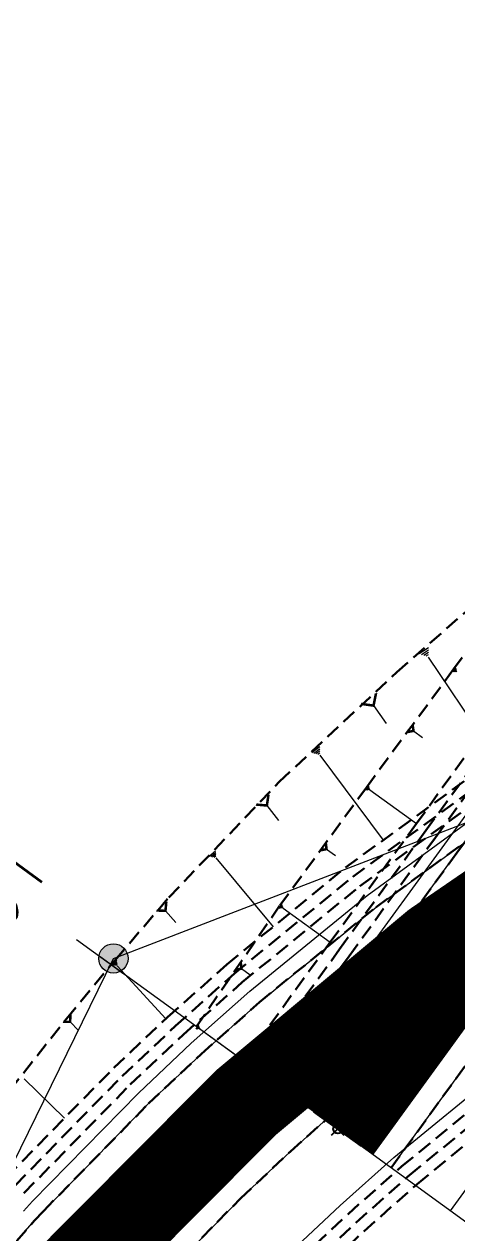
# Model space of a CAD drawing. Header units: metres. Extents: x 544752 to 548977, y 1840603 to 1844608.
# Drawn here: x 545111.17 to 545125.91, y 1844239.58 to 1844280.79 of the extents above; entities that cross this region are included whole.
import ezdxf

# ---------------------------------------------------------------- set-up
doc = ezdxf.new("R2010")
doc.units = ezdxf.units.M
doc.header["$MEASUREMENT"] = 0
for name, pattern in [('ACAD_ISO02W100', [15, 12, -3]), ('Anordnung Grundriss$0$GESTRICHELT', [0.75, 0.5, -0.25]), ('HIDDEN', [0.375, 0.25, -0.125])]:
    doc.linetypes.add(name, pattern=pattern)
doc.layers.add('C-ROAD', color=7, linetype='Continuous')
for name, color, linetype, lineweight in [('C-ROAD-CORR', 5, 'Continuous', 0), ('C-ROAD-MARK', 212, 'Continuous', 0), ('C-ROAD-SAMP', 150, 'HIDDEN', 0), ('C-ROAD-SAMP-TEXT', 11, 'Continuous', 0), ('C-ROAD-STAN', 11, 'Continuous', 0), ('C-TOPO-FEAT', 94, 'Continuous', 5)]:
    doc.layers.add(name, color=color, linetype=linetype, lineweight=lineweight)

# ---------------------------------------------------------------- blocks, each defined once
blk = doc.blocks.new('STA')
blk.add_circle((0, 0), 0.03600344113496039)
blk = doc.blocks.new('PI')
h = blk.add_hatch(color=256)
h.dxf.hatch_style = 1
h.paths.add_polyline_path([(0.01097384885793593, 0, 1), (-0.01097384885793593, 0, 1)])
at = {"xscale": 0.3048, "yscale": 0.3048, "zscale": 0.3048}
blk.add_blockref('STA', (0, 0), dxfattribs=at)

msp = doc.modelspace()

# ---------------------------------------------------------------- linework, layer by layer
at = {"layer": 'C-ROAD', "color": 3, "linetype": 'Continuous', "lineweight": 13}
msp.add_line((545114.2089818136, 1844248.939174875), (545147.1439532811, 1844261.645566322), dxfattribs=at)
at = {"layer": 'C-ROAD', "color": 1, "linetype": 'ACAD_ISO02W100', "lineweight": 60, "ltscale": 0.1, "const_width": 3, "flags": 128}
msp.add_lwpolyline([(545121.849366354, 1844243.12270066), (545196.9341651805, 1844346.5174559)], dxfattribs=at)
at = {"layer": 'C-ROAD-CORR', "color": 160, "linetype": 'Continuous'}
for p, q in [((545124.9450314346, 1844259.532163945, 788.4246790198196), (545124.6258487635, 1844259.318379092, 788.4246790198196)), ((545124.9407644097, 1844259.452243727, 788.3606263289976), (545124.7013774063, 1844259.291905086, 788.3606263289976)), ((545124.9364973847, 1844259.372323508, 788.2965736381756), (545124.7769060491, 1844259.265431081, 788.2965736381756)), ((545124.9322303598, 1844259.292403289, 788.2325209473536), (545124.8524346919, 1844259.238957076, 788.2325209473536)), ((545124.9279633347, 1844259.212483071, 788.1684682565316), (545127.2697887808, 1844255.716117035, 783.9586221823521)), ((545125.8677768355, 1844258.848721091, 788.5552346356687), (545125.7646479533, 1844258.706708517, 788.5552346356687)), ((545125.8785544875, 1844258.813781372, 788.5259832646352), (545125.8012078259, 1844258.707271942, 788.5259832646352)), ((545125.8893321395, 1844258.778841654, 788.4967318936017), (545125.8377676985, 1844258.707835367, 788.4967318936017)), ((545125.9001097915, 1844258.743901935, 788.4674805225682), (545125.874327571, 1844258.708398791, 788.4674805225682)), ((545123.0689671576, 1844257.557496669, 788.0454158477659), (545123.5034273961, 1844256.942930336, 787.2924969080048)), ((545124.4291317317, 1844256.695417937, 788.3304845954298), (545124.7316633321, 1844256.475720871, 787.9565966846076)), ((545121.2367363003, 1844256.147080572, 788.1468686589542), (545120.9719604641, 1844255.949658601, 788.1468686589542)), ((545121.2365429826, 1844256.078273519, 788.0917974893111), (545121.0379611055, 1844255.930207041, 788.0917974893111)), ((545121.236349665, 1844256.009466467, 788.0367263196681), (545121.1039617468, 1844255.910755482, 788.0367263196681)), ((545121.2361563472, 1844255.940659415, 787.9816551500251), (545121.1699623882, 1844255.891303922, 787.9816551500251)), ((545121.2359630296, 1844255.871852362, 787.926583980382), (545123.3986199227, 1844252.971368261, 784.3069247027877)), ((545122.9035598037, 1844254.823927879, 788.3416652143956), (545122.7987354705, 1844254.679580602, 788.3416652143956)), ((545122.9145146416, 1844254.788413747, 788.3119329473845), (545122.8358963918, 1844254.680153289, 788.3119329473845)), ((545122.9254694795, 1844254.752899616, 788.2822006803735), (545122.873057313, 1844254.680725977, 788.2822006803735)), ((545122.9364243175, 1844254.717385484, 788.2524684133625), (545122.9102182342, 1844254.681298665, 788.2524684133625)), ((545122.9473791554, 1844254.681871352, 788.2227361463515), (545124.5282387338, 1844253.53385835, 786.2690087190184)), ((545119.4357689627, 1844254.151603715, 787.79136430955), (545119.8333128606, 1844253.645778765, 787.1478432679472)), ((545117.6902187873, 1844252.59499959, 787.8092579293474), (545117.4759509406, 1844252.417591866, 787.8092579293474)), ((545117.6930032604, 1844252.537112316, 787.7628715498824), (545117.5323023753, 1844252.404056524, 787.7628715498824)), ((545117.6957877334, 1844252.479225043, 787.7164851704175), (545117.5886538101, 1844252.390521182, 787.7164851704175)), ((545121.4702422292, 1844252.664930479, 788.109256756357), (545121.776811925, 1844252.442300966, 787.7303783086854)), ((545117.6985722065, 1844252.42133777, 787.6700987909526), (545117.6450052448, 1844252.376985839, 787.6700987909526)), ((545117.7013566796, 1844252.363450497, 787.6237124114876), (545119.6448060176, 1844250.016209366, 784.5748176903239)), ((545115.9811627775, 1844250.561023786, 787.4469424933983), (545116.3308884503, 1844250.159985177, 786.9147991266748)), ((545119.9488728835, 1844250.791480382, 788.1158834616349), (545119.8429705662, 1844250.645648678, 788.1158834616349)), ((545119.9599403779, 1844250.755601033, 788.0858454362851), (545119.8805136399, 1844250.646227255, 788.0858454362851)), ((545119.9710078723, 1844250.719721684, 788.0558074109354), (545119.9180567135, 1844250.646805831, 788.0558074109354)), ((545119.9820753665, 1844250.683842334, 788.0257693855856), (545119.9555997873, 1844250.647384408, 788.0257693855856)), ((545119.9931428609, 1844250.647962985, 787.9957313602358), (545121.590259558, 1844249.488144137, 786.0219123450905)), ((545114.323379957, 1844248.869591695, 787.3704312629627), (545114.1586802927, 1844248.718366621, 787.3704312629627)), ((545114.3279966781, 1844248.823238617, 787.3331648687858), (545114.2044719298, 1844248.709819811, 787.3331648687858)), ((545114.3326133991, 1844248.776885539, 787.295898474609), (545114.250263567, 1844248.701273001, 787.295898474609)), ((545114.3372301202, 1844248.73053246, 787.2586320804321), (545114.2960552041, 1844248.692726192, 787.2586320804321)), ((545114.3418468413, 1844248.684179382, 787.2213656862552), (545115.9980414688, 1844246.880413042, 784.7725494952767)), ((545118.572907645, 1844248.590690657, 787.8125507018517), (545118.8717265545, 1844248.37368973, 787.4432511718644)), ((545112.7342898932, 1844246.778775492, 786.9978750974576), (545113.0244342325, 1844246.478657985, 786.5804359050759)), ((545117.1110791716, 1844246.668258154, 787.7422573214972), (545117.011580085, 1844246.531243953, 787.7422573214972)), ((545117.121477486, 1844246.634548198, 787.7140355019886), (545117.0468531711, 1844246.531787547, 787.7140355019886)), ((545117.1318758003, 1844246.600838241, 787.6858136824801), (545117.0821262571, 1844246.532331141, 787.6858136824801)), ((545117.1422741148, 1844246.567128285, 787.6575918629716), (545117.117399343, 1844246.532874735, 787.6575918629716)), ((545117.1526724291, 1844246.533418329, 787.629370043463), (545118.6532217707, 1844245.443726253, 785.7748951458617)), ((545111.1724624366, 1844244.834557886, 786.7818606470623), (545112.5415485298, 1844243.489698143, 784.8619187778628))]:
    msp.add_line(p, q, dxfattribs=at)
at = {"layer": 'C-ROAD-CORR', "color": 5, "linetype": 'Anordnung Grundriss$0$GESTRICHELT', "lineweight": 30, "extrusion": (-0.4082624127924291, 0.5775081629205826, -0.706969676903471), "const_width": 0.1, "elevation": 841963.41036393}
msp.add_lwpolyline([(-1509739.287639034, 842751.6690023079), (-1509739.60245261, 842751.249250873), (-1509739.917266186, 842751.6690023083)], dxfattribs=at)
at = {"layer": 'C-ROAD-CORR', "color": 5, "linetype": 'Anordnung Grundriss$0$GESTRICHELT', "lineweight": 30, "extrusion": (-0.5721558248089954, 0.4154969463024283, -0.707106781010121), "const_width": 0.1, "elevation": 453829.4739392275}
msp.add_lwpolyline([(-1812597.007372063, 454944.5499142929), (-1812597.163776209, 454944.341375431), (-1812597.320180356, 454944.5499142932)], dxfattribs=at)
at = {"layer": 'C-ROAD-CORR', "color": 5, "linetype": 'Anordnung Grundriss$0$GESTRICHELT', "lineweight": 30, "extrusion": (-0.4369984216518103, 0.5560259024888516, -0.7070131365365744), "const_width": 0.1, "elevation": 786679.7671780882}
msp.add_lwpolyline([(-1568206.788664865, 787585.7595364959), (-1568207.057776135, 787585.4007214697), (-1568207.326887404, 787585.7595364958)], dxfattribs=at)
at = {"layer": 'C-ROAD-CORR', "color": 5, "linetype": 'Anordnung Grundriss$0$GESTRICHELT', "lineweight": 30, "extrusion": (-0.572155825121046, 0.4154969457482274, -0.7071067810832745), "const_width": 0.1, "elevation": 453829.6474693154}
msp.add_lwpolyline([(-1812592.005939874, 454944.4134584979), (-1812592.164431653, 454944.2021361257), (-1812592.322923431, 454944.4134584974)], dxfattribs=at)
at = {"layer": 'C-ROAD-CORR', "color": 5, "linetype": 'Anordnung Grundriss$0$GESTRICHELT', "lineweight": 30, "extrusion": (-0.4647569656665378, 0.532947683368957, -0.7070839622393472), "const_width": 0.1, "elevation": 728985.8236038246}
msp.add_lwpolyline([(-1622964.782661786, 730052.6548703129), (-1622965.005249882, 730052.3580861852), (-1622965.227837978, 730052.6548703125)], dxfattribs=at)
at = {"layer": 'C-ROAD-CORR', "color": 5, "linetype": 'Anordnung Grundriss$0$GESTRICHELT', "lineweight": 30, "extrusion": (-0.5721558250259735, 0.4154969458734203, -0.7071067810866387), "const_width": 0.1, "elevation": 453829.8224475463}
msp.add_lwpolyline([(-1812587.010652878, 454944.1634926102), (-1812587.165137621, 454943.957512954), (-1812587.319622363, 454944.1634926106)], dxfattribs=at)
at = {"layer": 'C-ROAD-CORR', "color": 5, "linetype": 'Anordnung Grundriss$0$GESTRICHELT', "lineweight": 30, "extrusion": (-0.4914826250314238, 0.5083764201388014, -0.7071055400285574), "const_width": 0.1, "elevation": 669101.6471020747}
msp.add_lwpolyline([(-1673771.966370442, 670212.5121541462), (-1673772.140992151, 670212.2793252006), (-1673772.315613861, 670212.5121541466)], dxfattribs=at)
at = {"layer": 'C-ROAD-CORR', "color": 1, "linetype": 'Anordnung Grundriss$0$GESTRICHELT', "lineweight": 30}
for points in [[(545118.6532217707, 1844245.443726253, 785.7748951458606), (545121.5912288501, 1844249.489478891, 786.0219938666114), (545124.5292359295, 1844253.535231528, 786.2690925873624), (545127.4672430088, 1844257.580984165, 786.5161913081132), (545130.4052500882, 1844261.626736802, 786.763290028864), (545130.445992572, 1844261.682840823, 786.7667166426679), (545133.3432571676, 1844265.672489439, 787.0211694431025), (545136.281264247, 1844269.718242076, 787.3012187857579), (545139.2192713264, 1844273.763994714, 787.6034401887232), (545142.1572784057, 1844277.809747351, 787.9278336519984), (545145.0952854851, 1844281.855499988, 788.2743991755835), (545148.0332925646, 1844285.901252625, 788.6431367594785), (545150.971299644, 1844289.947005263, 789.0340464036833), (545153.9093067233, 1844293.9927579, 789.447128108198), (545156.8473138027, 1844298.038510537, 789.8823818730226), (545159.7853208821, 1844302.084263174, 790.3398076981571), (545159.8260633659, 1844302.140367195, 790.3463068656708), (545162.7233279615, 1844306.130015811, 790.8086248901138), (545165.6613350409, 1844310.175768449, 791.2774442139636), (545168.5993421202, 1844314.221521086, 791.7462635378133), (545171.5373491996, 1844318.267273723, 792.215082861663), (545174.475356279, 1844322.31302636, 792.6839021855127), (545177.4133633585, 1844326.358778997, 793.1527215093623), (545180.3513704379, 1844330.404531635, 793.6215408332121)], [(545117.0384939284, 1844246.616334234, 787.7704791410056), (545119.8725514382, 1844250.737574574, 788.1460453918453), (545122.8280929049, 1844254.770593819, 788.3714739946473), (545125.793618753, 1844258.796362452, 788.5845632600237), (545128.7411689677, 1844262.835184908, 788.8198679634722), (545128.7817869483, 1844262.891379343, 788.8234484463087), (545131.7594496929, 1844266.822643191, 788.978540069456), (545134.9071584245, 1844270.716111446, 788.9994266913181), (545138.0674003015, 1844274.600478189, 789.0269961105006), (545141.2725363378, 1844278.452242998, 789.0212545148959), (545144.4608259732, 1844282.316241587, 789.0585048399709), (545147.4498599034, 1844286.324938758, 789.36418017636), (545150.4571916049, 1844290.320348172, 789.6694140166011), (545153.5254542636, 1844294.271509802, 789.9215175409163), (545156.5706819177, 1844298.239399348, 790.224261258241), (545159.567988101, 1844302.242089247, 790.6084014562375), (545159.6098212916, 1844302.297401201, 790.613552658509), (545162.5729349542, 1844306.239230526, 790.9944901923444), (545165.5351292273, 1844310.267418534, 791.4334174343875), (545168.4461171743, 1844314.332792341, 791.9356287308743), (545171.3519269014, 1844318.401926549, 792.4442396032348), (545174.397588449, 1844322.369501003, 792.7800126464253)], [(545109.2799091389, 1844242.67646844, 786.6575500847322), (545112.6067999994, 1844246.88139443, 787.1605040806676), (545114.2638467267, 1844248.879328715, 787.4150750574812), (545116.0983772373, 1844251.016397696, 787.6958572247335), (545119.8577402422, 1844254.957819554, 788.1086682172083), (545123.8630920294, 1844258.70238011, 788.416474295214), (545128.0326579742, 1844262.351742096, 788.7562467029513), (545131.1609013759, 1844264.896332491, 788.9910089448914), (545132.4547418437, 1844265.752749639, 788.9621271653639), (545137.1660967955, 1844268.772674608, 788.9774272001142), (545141.9584271179, 1844271.814754188, 789.289125444791), (545142.9965985297, 1844272.395511416, 789.3287663407334), (545146.5290743841, 1844274.225337648, 789.3043518576875), (545151.0421887762, 1844276.418407076, 789.1441930710422), (545155.7428291341, 1844278.125409129, 788.4630472588391), (545160.4388331142, 1844279.844428675, 787.7947822904704), (545165.003154414, 1844281.904769779, 787.4923598207886), (545169.5674757139, 1844283.965110882, 787.189937351201), (545174.1373655632, 1844286.011018304, 786.8720442663949), (545178.7184339558, 1844288.027950936, 786.5230948101623), (545183.3583015497, 1844289.892476017, 786.0107886650235)], [(545110.5746509915, 1844241.478666046, 784.8937227007964), (545114.2237137854, 1844245.209608945, 784.8347188586431), (545116.050820964, 1844246.930113104, 784.7707001933418), (545118.0743147569, 1844248.732174252, 784.675591371857), (545122.1145723918, 1844252.035492649, 784.4163402404381), (545126.3320199659, 1844255.109371331, 784.0569654643863), (545130.7136440132, 1844257.944325456, 783.5974670437017), (545133.9679503929, 1844259.835633122, 783.2039369490831), (545135.2459244805, 1844260.531607419, 783.0417364179908), (545139.9148764458, 1844262.863233833, 782.4599675842268), (545144.706093269, 1844264.932010171, 781.8781987504627), (545145.722175907, 1844265.330813817, 781.7565325749509), (545149.4114749486, 1844266.754154288, 781.2964299166988), (545154.0763451953, 1844268.553872483, 780.7146610829348), (545158.741215442, 1844270.353590678, 780.1328922491708), (545163.4060856886, 1844272.153308873, 779.5511234154068), (545168.0709559353, 1844273.953027068, 778.9693545816428), (545172.735826182, 1844275.752745264, 778.3875857478788), (545177.4006964286, 1844277.552463459, 777.8058169141148), (545182.0655666753, 1844279.352181654, 777.2240480803508), (545186.7304369219, 1844281.151899849, 776.6422792465868)], [(545109.2277157324, 1844223.72942268, 784.389992359459), (545111.8932946787, 1844227.562540592, 784.6313594512043), (545114.7676026043, 1844231.241733166, 784.7726028983167), (545117.5593310356, 1844234.448826763, 784.814122005671), (545117.8417704704, 1844234.755647789, 784.8137227007963), (545121.1063125441, 1844238.093441835, 784.7547188586431), (545122.7408879391, 1844239.632647526, 784.6907001933417), (545124.5511556697, 1844241.24481612, 784.5955913718569), (545128.1656703501, 1844244.200046682, 784.3363402404381), (545131.9387035442, 1844246.950014784, 783.9769654643862), (545135.8586130831, 1844249.486235053, 783.5174670437017), (545138.7699962786, 1844251.178245796, 783.123936949083), (545139.9133035918, 1844251.800881662, 782.9617364179908), (545144.0902638119, 1844253.886812478, 782.3799675842267), (545148.3766052062, 1844255.737591097, 781.7981987504627), (545149.2856179333, 1844256.094370729, 781.6765325749509), (545152.9749169749, 1844257.5177112, 781.2164299166988), (545157.6397872216, 1844259.317429395, 780.6346610829347), (545162.3046574682, 1844261.11714759, 780.0528922491708), (545166.9695277149, 1844262.916865785, 779.4711234154067), (545171.6343979615, 1844264.71658398, 778.8893545816428), (545176.2992682082, 1844266.516302175, 778.3075857478788), (545180.9641384549, 1844268.31602037, 777.7258169141147), (545185.6290087015, 1844270.115738565, 777.1440480803508)]]:
    msp.add_polyline3d(points, dxfattribs=at)
at = {"layer": 'C-ROAD-CORR', "color": 92, "linetype": 'Anordnung Grundriss$0$GESTRICHELT', "lineweight": 30}
for points in [[(545118.9768819816, 1844245.208685687, 785.3748951458606), (545121.914889061, 1844249.254438324, 785.6219938666114), (545124.8528961404, 1844253.300190961, 785.8690925873624), (545127.7909032197, 1844257.345943599, 786.1161913081132), (545130.7289102991, 1844261.391696236, 786.3632900288641), (545130.7696527829, 1844261.447800257, 786.3667166426679), (545133.6669173785, 1844265.437448873, 786.6211694431025), (545136.604924458, 1844269.48320151, 786.9012187857579), (545139.5429315374, 1844273.528954147, 787.2034401887232), (545142.4809386167, 1844277.574706784, 787.5278336519984), (545145.4189456961, 1844281.620459422, 787.8743991755836), (545148.3569527755, 1844285.666212059, 788.2431367594785), (545151.2949598549, 1844289.711964696, 788.6340464036833), (545154.2329669342, 1844293.757717333, 789.047128108198), (545157.1709740136, 1844297.803469971, 789.4823818730226), (545160.108981093, 1844301.849222608, 789.9398076981571), (545160.1497235768, 1844301.905326629, 789.9463068656709), (545163.0469881725, 1844305.894975245, 790.4086248901139), (545165.9849952519, 1844309.940727882, 790.8774442139636), (545168.9230023312, 1844313.986480519, 791.3462635378133), (545171.8610094106, 1844318.032233156, 791.815082861663), (545174.79901649, 1844322.077985794, 792.2839021855127), (545177.7370235694, 1844326.123738431, 792.7527215093623), (545180.6750306488, 1844330.169491068, 793.2215408332121)], [(545119.3005421927, 1844244.97364512, 785.3748951458606), (545122.2385492721, 1844249.019397758, 785.6219938666114), (545125.1765563515, 1844253.065150395, 785.8690925873624), (545128.1145634308, 1844257.110903032, 786.1161913081132), (545131.0525705102, 1844261.156655669, 786.3632900288641), (545131.093312994, 1844261.21275969, 786.3667166426679), (545133.9905775896, 1844265.202408307, 786.6211694431025), (545136.928584669, 1844269.248160944, 786.9012187857579), (545139.8665917484, 1844273.293913581, 787.2034401887232), (545142.8045988277, 1844277.339666218, 787.5278336519984), (545145.7426059071, 1844281.385418855, 787.8743991755836), (545148.6806129866, 1844285.431171492, 788.2431367594785), (545151.618620066, 1844289.47692413, 788.6340464036833), (545154.5566271453, 1844293.522676767, 789.047128108198), (545157.4946342247, 1844297.568429404, 789.4823818730226), (545160.4326413041, 1844301.614182041, 789.9398076981571), (545160.4733837879, 1844301.670286062, 789.9463068656709), (545163.3706483835, 1844305.659934679, 790.4086248901139), (545166.3086554629, 1844309.705687316, 790.8774442139636), (545169.2466625422, 1844313.751439953, 791.3462635378133), (545172.1846696216, 1844317.79719259, 791.815082861663), (545175.122676701, 1844321.842945227, 792.2839021855127), (545178.0606837805, 1844325.888697864, 792.7527215093623), (545180.9986908599, 1844329.934450502, 793.2215408332121)], [(545110.8682719806, 1844241.207028945, 784.4937227007964), (545114.5017985837, 1844244.922087041, 784.4347188586431), (545116.3211267004, 1844246.63526601, 784.3707001933418), (545118.3360052989, 1844248.429654731, 784.275591371857), (545122.3590611982, 1844251.718908974, 784.0163402404381), (545126.5585526357, 1844254.779700359, 783.6569654643863), (545130.9215215513, 1844257.60258443, 783.1974670437017), (545134.1619724488, 1844259.485839695, 782.8039369490831), (545135.4345054547, 1844260.178850822, 782.6417364179908), (545140.0835789656, 1844262.500550142, 782.0599675842268), (545144.8543967817, 1844264.560518492, 781.4781987504628), (545145.8661533626, 1844264.957624197, 781.356532574951), (545149.5554524042, 1844266.380964668, 780.8964299166988), (545154.2203226509, 1844268.180682863, 780.3146610829348), (545158.8851928975, 1844269.980401058, 779.7328922491708), (545163.5500631442, 1844271.780119254, 779.1511234154068), (545168.2149333908, 1844273.579837449, 778.5693545816429), (545172.8798036375, 1844275.379555644, 777.9875857478788), (545177.5446738842, 1844277.179273839, 777.4058169141148), (545182.2095441308, 1844278.978992034, 776.8240480803508), (545186.8744143775, 1844280.778710229, 776.2422792465868)], [(545111.1618929695, 1844240.935391843, 784.4937227007964), (545114.779883382, 1844244.634565138, 784.4347188586431), (545116.5914324368, 1844246.340418916, 784.3707001933418), (545118.5976958408, 1844248.127135211, 784.275591371857), (545122.6035500047, 1844251.402325298, 784.0163402404381), (545126.7850853055, 1844254.450029388, 783.6569654643863), (545131.1293990895, 1844257.260843404, 783.1974670437017), (545134.3559945049, 1844259.136046268, 782.8039369490831), (545135.623086429, 1844259.826094226, 782.6417364179908), (545140.2522814855, 1844262.13786645, 782.0599675842268), (545145.0027002944, 1844264.189026812, 781.4781987504628), (545146.0101308182, 1844264.584434578, 781.356532574951), (545149.6994298599, 1844266.007775048, 780.8964299166988), (545154.3643001065, 1844267.807493244, 780.3146610829348), (545159.0291703532, 1844269.607211439, 779.7328922491708), (545163.6940405999, 1844271.406929634, 779.1511234154068), (545168.3589108465, 1844273.206647829, 778.5693545816429), (545173.0237810932, 1844275.006366024, 777.9875857478788), (545177.6886513398, 1844276.806084219, 777.4058169141148), (545182.3535215865, 1844278.605802414, 776.8240480803508), (545187.0183918332, 1844280.405520609, 776.2422792465868)], [(545108.5584839412, 1844224.167747685, 783.989992359459), (545111.2494342517, 1844228.037349765, 784.2313594512043), (545114.1511002539, 1844231.751561424, 784.3726028983167), (545116.9694007583, 1844234.989180599, 784.4141220056711), (545117.2545284922, 1844235.298921992, 784.4137227007964), (545120.5501429474, 1844238.668485642, 784.3547188586431), (545122.2002764664, 1844240.222341714, 784.2907001933418), (545124.0277745859, 1844241.849855161, 784.195591371857), (545127.6766927373, 1844244.833214033, 783.9363402404381), (545131.4856382046, 1844247.609356727, 783.5769654643863), (545135.4428580068, 1844250.169717106, 783.1174670437017), (545138.3819521666, 1844251.877832651, 782.723936949083), (545139.5361416433, 1844252.506394855, 782.5617364179908), (545143.7528587722, 1844254.61217986, 781.9799675842268), (545148.079998181, 1844256.480574457, 781.3981987504627), (545148.9976630221, 1844256.840749968, 781.2765325749509), (545152.6869620638, 1844258.264090439, 780.8164299166988), (545157.3518323104, 1844260.063808634, 780.2346610829347), (545162.0167025571, 1844261.863526829, 779.6528922491708), (545166.6815728038, 1844263.663245024, 779.0711234154068), (545171.3464430504, 1844265.462963219, 778.4893545816428), (545176.0113132971, 1844267.262681415, 777.9075857478788), (545180.6761835438, 1844269.06239961, 777.3258169141147), (545185.3410537904, 1844270.862117805, 776.7440480803508)], [(545108.8930998369, 1844223.948585182, 783.989992359459), (545111.5713644652, 1844227.799945179, 784.2313594512043), (545114.4593514291, 1844231.496647295, 784.3726028983167), (545117.2643658969, 1844234.719003681, 784.4141220056711), (545117.5481494813, 1844235.02728489, 784.4137227007964), (545120.8282277457, 1844238.380963739, 784.3547188586431), (545122.4705822028, 1844239.92749462, 784.2907001933418), (545124.2894651279, 1844241.547335641, 784.195591371857), (545127.9211815437, 1844244.516630358, 783.9363402404381), (545131.7121708745, 1844247.279685756, 783.5769654643863), (545135.650735545, 1844249.82797608, 783.1174670437017), (545138.5759742226, 1844251.528039224, 782.723936949083), (545139.7247226175, 1844252.153638259, 782.5617364179908), (545143.921561292, 1844254.249496169, 781.9799675842268), (545148.2283016936, 1844256.109082777, 781.3981987504627), (545149.1416404777, 1844256.467560349, 781.2765325749509), (545152.8309395193, 1844257.890900819, 780.8164299166988), (545157.495809766, 1844259.690619014, 780.2346610829347), (545162.1606800127, 1844261.49033721, 779.6528922491708), (545166.8255502593, 1844263.290055405, 779.0711234154068), (545171.490420506, 1844265.0897736, 778.4893545816428), (545176.1552907526, 1844266.889491795, 777.9075857478788), (545180.8201609993, 1844268.68920999, 777.3258169141147), (545185.485031246, 1844270.488928185, 776.7440480803508)]]:
    msp.add_polyline3d(points, dxfattribs=at)
at = {"layer": 'C-ROAD-CORR', "color": 5, "linetype": 'Anordnung Grundriss$0$GESTRICHELT', "lineweight": 30}
for points in [[(545120.0287776673, 1844244.444803846, 785.7948951458606), (545122.9667847467, 1844248.490556484, 786.0419938666114), (545125.9047918261, 1844252.536309121, 786.2890925873623), (545128.8427989054, 1844256.582061758, 786.5361913081132), (545131.7808059849, 1844260.627814395, 786.783290028864), (545131.8215484687, 1844260.683918416, 786.7867166426679), (545134.7188130643, 1844264.673567032, 787.0411694431025), (545137.6568201437, 1844268.71931967, 787.3212187857579), (545140.5948272231, 1844272.765072307, 787.6234401887232), (545143.5328343024, 1844276.810824944, 787.9478336519984), (545146.4708413818, 1844280.856577581, 788.2943991755835), (545149.4088484612, 1844284.902330218, 788.6631367594784), (545152.3468555406, 1844288.948082856, 789.0540464036833), (545155.2848626199, 1844292.993835493, 789.4671281081979), (545158.2228696994, 1844297.03958813, 789.9023818730226), (545161.1608767788, 1844301.085340767, 790.359807698157), (545161.2016192626, 1844301.141444788, 790.3663068656708), (545164.0988838582, 1844305.131093404, 790.8286248901138)], [(545123.6699550408, 1844241.800597475, 785.7948951458606), (545126.6079621202, 1844245.846350112, 786.0419938666114), (545129.5459691996, 1844249.892102749, 786.2890925873623), (545132.4839762789, 1844253.937855386, 786.5361913081132), (545135.4219833583, 1844257.983608023, 786.783290028864), (545135.4627258421, 1844258.039712045, 786.7867166426679), (545138.3599904377, 1844262.029360661, 787.0411694431025), (545141.2979975172, 1844266.075113298, 787.3212187857579), (545144.2360045966, 1844270.120865935, 787.6234401887232), (545147.1740116759, 1844274.166618572, 787.9478336519984), (545150.1120187553, 1844278.21237121, 788.2943991755835), (545153.0500258347, 1844282.258123847, 788.6631367594784), (545155.9880329141, 1844286.303876484, 789.0540464036833), (545158.9260399934, 1844290.349629121, 789.4671281081979), (545161.8640470728, 1844294.395381758, 789.9023818730226), (545164.8020541522, 1844298.441134396, 790.359807698157), (545164.842796636, 1844298.497238417, 790.3663068656708), (545167.7400612317, 1844302.486887033, 790.8286248901138)], [(545108.4484535127, 1844236.467472804, 784.8726028983167), (545111.5125456934, 1844239.987453581, 784.9141220056711), (545111.822540195, 1844240.324208365, 784.9137227007964), (545115.4055741783, 1844243.987640855, 784.8547188586431), (545117.1996203436, 1844245.677012954, 784.7907001933418), (545119.1864995601, 1844247.44646629, 784.695591371857), (545123.153649819, 1844250.690012028, 784.4363402404381), (545127.2947838126, 1844253.708269702, 784.0769654643863), (545131.5971235504, 1844256.491926094, 783.6174670437017), (545134.7925441308, 1844258.349011056, 783.223936949083), (545136.0473936208, 1844259.032391885, 783.0617364179908), (545140.6318621552, 1844261.321828146, 782.4799675842268), (545145.3363831977, 1844263.353170533, 781.8981987504627), (545146.3340800933, 1844263.744757933, 781.7765325749509), (545150.023379135, 1844265.168098404, 781.3164299166988), (545154.6882493816, 1844266.967816599, 780.7346610829347), (545159.3531196283, 1844268.767534794, 780.1528922491708), (545164.0179898749, 1844270.567252989, 779.5711234154068), (545168.6828601216, 1844272.366971184, 778.9893545816428), (545173.3477303683, 1844274.16668938, 778.4075857478788), (545178.0126006149, 1844275.966407575, 777.8258169141147), (545182.6774708616, 1844277.76612577, 777.2440480803508)], [(545108.9154402037, 1844229.758533016, 784.7313594512043), (545111.9162792338, 1844233.599688856, 784.8726028983167), (545114.8309035031, 1844236.947963254, 784.9141220056711), (545115.1257763216, 1844237.268290976, 784.9137227007964), (545118.5340281595, 1844240.753019442, 784.8547188586431), (545120.2405598777, 1844242.359983146, 784.7907001933418), (545122.1305181569, 1844244.043121685, 784.695591371857), (545125.904148891, 1844247.12844568, 784.4363402404381), (545129.8432763483, 1844249.999471271, 784.0769654643863), (545133.935745855, 1844252.647339547, 783.6174670437017), (545136.9752922606, 1844254.413834999, 783.223936949083), (545138.1689295805, 1844255.063880177, 783.0617364179908), (545142.5297655032, 1844257.24163662, 782.4799675842268), (545147.0047977145, 1844259.173889135, 781.8981987504627), (545147.9538264689, 1844259.546374711, 781.7765325749509), (545151.6431255105, 1844260.969715182, 781.3164299166988), (545156.3079957572, 1844262.769433377, 780.7346610829347), (545160.9728660039, 1844264.569151572, 780.1528922491708), (545165.6377362505, 1844266.368869768, 779.5711234154068), (545170.3026064972, 1844268.168587963, 778.9893545816428), (545174.9674767439, 1844269.968306158, 778.4075857478788), (545179.6323469905, 1844271.768024353, 777.8258169141147), (545184.2972172372, 1844273.567742548, 777.2440480803508)]]:
    msp.add_polyline3d(points, dxfattribs=at)
at = {"layer": 'C-ROAD-CORR', "color": 160, "linetype": 'Anordnung Grundriss$0$GESTRICHELT', "lineweight": 30}
for points in [[(545120.0287776673, 1844244.444803846, 785.6448951458606), (545122.9667847467, 1844248.490556484, 785.8919938666114), (545125.9047918261, 1844252.536309121, 786.1390925873624), (545128.8427989054, 1844256.582061758, 786.3861913081132), (545131.7808059849, 1844260.627814395, 786.633290028864), (545131.8215484687, 1844260.683918416, 786.6367166426679), (545134.7188130643, 1844264.673567032, 786.8911694431025), (545137.6568201437, 1844268.71931967, 787.1712187857579), (545140.5948272231, 1844272.765072307, 787.4734401887232), (545143.5328343024, 1844276.810824944, 787.7978336519984), (545146.4708413818, 1844280.856577581, 788.1443991755835), (545149.4088484612, 1844284.902330218, 788.5131367594785), (545152.3468555406, 1844288.948082856, 788.9040464036833), (545155.2848626199, 1844292.993835493, 789.317128108198), (545158.2228696994, 1844297.03958813, 789.7523818730226), (545161.1608767788, 1844301.085340767, 790.2098076981571), (545161.2016192626, 1844301.141444788, 790.2163068656708), (545164.0988838582, 1844305.131093404, 790.6786248901138)], [(545123.6699550408, 1844241.800597475, 785.6448951458606), (545126.6079621202, 1844245.846350112, 785.8919938666114), (545129.5459691996, 1844249.892102749, 786.1390925873624), (545132.4839762789, 1844253.937855386, 786.3861913081132), (545135.4219833583, 1844257.983608023, 786.633290028864), (545135.4627258421, 1844258.039712045, 786.6367166426679), (545138.3599904377, 1844262.029360661, 786.8911694431025), (545141.2979975172, 1844266.075113298, 787.1712187857579), (545144.2360045966, 1844270.120865935, 787.4734401887232), (545147.1740116759, 1844274.166618572, 787.7978336519984), (545150.1120187553, 1844278.21237121, 788.1443991755835), (545153.0500258347, 1844282.258123847, 788.5131367594785), (545155.9880329141, 1844286.303876484, 788.9040464036833), (545158.9260399934, 1844290.349629121, 789.317128108198), (545161.8640470728, 1844294.395381758, 789.7523818730226), (545164.8020541522, 1844298.441134396, 790.2098076981571), (545164.842796636, 1844298.497238417, 790.2163068656708), (545167.7400612317, 1844302.486887033, 790.6786248901138)], [(545108.4484535127, 1844236.467472804, 784.7226028983167), (545111.5125456934, 1844239.987453581, 784.7641220056711), (545111.822540195, 1844240.324208365, 784.7637227007964), (545115.4055741783, 1844243.987640855, 784.7047188586431), (545117.1996203436, 1844245.677012954, 784.6407001933418), (545119.1864995601, 1844247.44646629, 784.545591371857), (545123.153649819, 1844250.690012028, 784.2863402404381), (545127.2947838126, 1844253.708269702, 783.9269654643863), (545131.5971235504, 1844256.491926094, 783.4674670437017), (545134.7925441308, 1844258.349011056, 783.0739369490831), (545136.0473936208, 1844259.032391885, 782.9117364179908), (545140.6318621552, 1844261.321828146, 782.3299675842268), (545145.3363831977, 1844263.353170533, 781.7481987504627), (545146.3340800933, 1844263.744757933, 781.6265325749509), (545150.023379135, 1844265.168098404, 781.1664299166988), (545154.6882493816, 1844266.967816599, 780.5846610829348), (545159.3531196283, 1844268.767534794, 780.0028922491708), (545164.0179898749, 1844270.567252989, 779.4211234154068), (545168.6828601216, 1844272.366971184, 778.8393545816429), (545173.3477303683, 1844274.16668938, 778.2575857478788), (545178.0126006149, 1844275.966407575, 777.6758169141148), (545182.6774708616, 1844277.76612577, 777.0940480803508)], [(545108.9154402037, 1844229.758533016, 784.5813594512043), (545111.9162792338, 1844233.599688856, 784.7226028983167), (545114.8309035031, 1844236.947963254, 784.7641220056711), (545115.1257763216, 1844237.268290976, 784.7637227007964), (545118.5340281595, 1844240.753019442, 784.7047188586431), (545120.2405598777, 1844242.359983146, 784.6407001933418), (545122.1305181569, 1844244.043121685, 784.545591371857), (545125.904148891, 1844247.12844568, 784.2863402404381), (545129.8432763483, 1844249.999471271, 783.9269654643863), (545133.935745855, 1844252.647339547, 783.4674670437017), (545136.9752922606, 1844254.413834999, 783.0739369490831), (545138.1689295805, 1844255.063880177, 782.9117364179908), (545142.5297655032, 1844257.24163662, 782.3299675842268), (545147.0047977145, 1844259.173889135, 781.7481987504627), (545147.9538264689, 1844259.546374711, 781.6265325749509), (545151.6431255105, 1844260.969715182, 781.1664299166988), (545156.3079957572, 1844262.769433377, 780.5846610829348), (545160.9728660039, 1844264.569151572, 780.0028922491708), (545165.6377362505, 1844266.368869768, 779.4211234154068), (545170.3026064972, 1844268.168587963, 778.8393545816429), (545174.9674767439, 1844269.968306158, 778.2575857478788), (545179.6323469905, 1844271.768024353, 777.6758169141148), (545184.2972172372, 1844273.567742548, 777.0940480803508)]]:
    msp.add_polyline3d(points, dxfattribs=at)
at = {"layer": 'C-ROAD-CORR', "color": 150, "linetype": 'Anordnung Grundriss$0$GESTRICHELT', "lineweight": 30}
for points in [[(545121.849366354, 1844243.12270066, 785.8623951458605), (545124.7873734335, 1844247.168453298, 786.1094938666114), (545127.7253805129, 1844251.214205935, 786.3565925873623), (545130.6633875922, 1844255.259958572, 786.6036913081132), (545133.6013946716, 1844259.305711209, 786.850790028864), (545133.6421371554, 1844259.36181523, 786.8542166426679), (545136.539401751, 1844263.351463847, 787.1086694431025), (545139.4774088304, 1844267.397216484, 787.3887187857579), (545142.4154159098, 1844271.442969121, 787.6909401887232), (545145.3534229891, 1844275.488721758, 788.0153336519984), (545148.2914300686, 1844279.534474395, 788.3618991755835), (545151.229437148, 1844283.580227033, 788.7306367594784), (545154.1674442274, 1844287.62597967, 789.1215464036833), (545157.1054513067, 1844291.671732307, 789.5346281081979), (545160.0434583861, 1844295.717484944, 789.9698818730226), (545162.9814654655, 1844299.763237581, 790.427307698157), (545163.0222079493, 1844299.819341603, 790.4338068656708), (545165.9194725449, 1844303.808990219, 790.8961248901138)], [(545121.849366354, 1844243.12270066, 785.8623951458605), (545124.7873734335, 1844247.168453298, 786.1094938666114), (545127.7253805129, 1844251.214205935, 786.3565925873623), (545130.6633875922, 1844255.259958572, 786.6036913081132), (545133.6013946716, 1844259.305711209, 786.850790028864), (545133.6421371554, 1844259.36181523, 786.8542166426679), (545136.539401751, 1844263.351463847, 787.1086694431025), (545139.4774088304, 1844267.397216484, 787.3887187857579), (545142.4154159098, 1844271.442969121, 787.6909401887232), (545145.3534229891, 1844275.488721758, 788.0153336519984), (545148.2914300686, 1844279.534474395, 788.3618991755835), (545151.229437148, 1844283.580227033, 788.7306367594784), (545154.1674442274, 1844287.62597967, 789.1215464036833), (545157.1054513067, 1844291.671732307, 789.5346281081979), (545160.0434583861, 1844295.717484944, 789.9698818730226), (545162.9814654655, 1844299.763237581, 790.427307698157), (545163.0222079493, 1844299.819341603, 790.4338068656708), (545165.9194725449, 1844303.808990219, 790.8961248901138)], [(545110.1823663733, 1844235.03358083, 784.9401028983167), (545113.1717245983, 1844238.467708418, 784.981622005671), (545113.4741582583, 1844238.796249671, 784.9812227007964), (545116.9698011689, 1844242.370330149, 784.9222188586431), (545118.7200901107, 1844244.01849805, 784.8582001933418), (545120.6585088585, 1844245.744793987, 784.763091371857), (545124.528899355, 1844248.909228854, 784.5038402404381), (545128.5690300805, 1844251.853870486, 784.1444654643863), (545132.7664347027, 1844254.569632821, 783.6849670437017), (545135.8839181957, 1844256.381423027, 783.291436949083), (545137.1081616007, 1844257.048136031, 783.1292364179908), (545141.5808138292, 1844259.281732383, 782.5474675842268), (545146.1705904561, 1844261.263529834, 781.9656987504627), (545147.1439532811, 1844261.645566322, 781.8440325749509), (545150.8332523227, 1844263.068906793, 781.3839299166988), (545155.4981225694, 1844264.868624988, 780.8021610829347), (545160.1629928161, 1844266.668343183, 780.2203922491708), (545164.8278630627, 1844268.468061378, 779.6386234154068), (545169.4927333094, 1844270.267779574, 779.0568545816428), (545174.157603556, 1844272.067497769, 778.4750857478788), (545178.8224738027, 1844273.867215964, 777.8933169141147), (545183.4873440494, 1844275.666934159, 777.3115480803508)], [(545110.1823663733, 1844235.03358083, 784.9401028983167), (545113.1717245983, 1844238.467708418, 784.981622005671), (545113.4741582583, 1844238.796249671, 784.9812227007964), (545116.9698011689, 1844242.370330149, 784.9222188586431), (545118.7200901107, 1844244.01849805, 784.8582001933418), (545120.6585088585, 1844245.744793987, 784.763091371857), (545124.528899355, 1844248.909228854, 784.5038402404381), (545128.5690300805, 1844251.853870486, 784.1444654643863), (545132.7664347027, 1844254.569632821, 783.6849670437017), (545135.8839181957, 1844256.381423027, 783.291436949083), (545137.1081616007, 1844257.048136031, 783.1292364179908), (545141.5808138292, 1844259.281732383, 782.5474675842268), (545146.1705904561, 1844261.263529834, 781.9656987504627), (545147.1439532811, 1844261.645566322, 781.8440325749509), (545150.8332523227, 1844263.068906793, 781.3839299166988), (545155.4981225694, 1844264.868624988, 780.8021610829347), (545160.1629928161, 1844266.668343183, 780.2203922491708), (545164.8278630627, 1844268.468061378, 779.6386234154068), (545169.4927333094, 1844270.267779574, 779.0568545816428), (545174.157603556, 1844272.067497769, 778.4750857478788), (545178.8224738027, 1844273.867215964, 777.8933169141147), (545183.4873440494, 1844275.666934159, 777.3115480803508)]]:
    msp.add_polyline3d(points, dxfattribs=at)
at = {"layer": 'C-ROAD-CORR', "color": 11, "linetype": 'Anordnung Grundriss$0$GESTRICHELT', "lineweight": 30}
for points in [[(545117.0384939284, 1844246.616334234, 787.7704791410056), (545119.8725514382, 1844250.737574574, 788.1460453918453), (545122.8280929049, 1844254.770593819, 788.3714739946473), (545125.793618753, 1844258.796362452, 788.5845632600237), (545128.7411689677, 1844262.835184908, 788.8198679634722), (545128.7817869483, 1844262.891379343, 788.8234484463087), (545131.7594496929, 1844266.822643191, 788.978540069456), (545134.9071584245, 1844270.716111446, 788.9994266913181), (545138.0674003015, 1844274.600478189, 789.0269961105006), (545141.2725363378, 1844278.452242998, 789.0212545148959), (545144.4608259732, 1844282.316241587, 789.0585048399709), (545147.4498599034, 1844286.324938758, 789.36418017636), (545150.4571916049, 1844290.320348172, 789.6694140166011), (545153.5254542636, 1844294.271509802, 789.9215175409163), (545156.5706819177, 1844298.239399348, 790.224261258241), (545159.567988101, 1844302.242089247, 790.6084014562375)], [(545109.2799091389, 1844242.67646844, 786.6575500847322), (545112.6067999994, 1844246.88139443, 787.1605040806676), (545114.2638467267, 1844248.879328715, 787.4150750574812), (545116.0983772373, 1844251.016397696, 787.6958572247335), (545119.8577402422, 1844254.957819554, 788.1086682172083), (545123.8630920294, 1844258.70238011, 788.416474295214), (545128.0326579742, 1844262.351742096, 788.7562467029513), (545131.1609013759, 1844264.896332491, 788.9910089448914), (545132.4547418437, 1844265.752749639, 788.9621271653639), (545137.1660967955, 1844268.772674608, 788.9774272001142), (545141.9584271179, 1844271.814754188, 789.289125444791), (545142.9965985297, 1844272.395511416, 789.3287663407334), (545146.5290743841, 1844274.225337648, 789.3043518576875), (545151.0421887762, 1844276.418407076, 789.1441930710422), (545155.7428291341, 1844278.125409129, 788.4630472588391), (545160.4388331142, 1844279.844428675, 787.7947822904704), (545165.003154414, 1844281.904769779, 787.4923598207886), (545169.5674757139, 1844283.965110882, 787.189937351201), (545174.1373655632, 1844286.011018304, 786.8720442663949), (545178.7184339558, 1844288.027950936, 786.5230948101623), (545183.3583015497, 1844289.892476017, 786.0107886650235)]]:
    msp.add_polyline3d(points, dxfattribs=at)
at = {"layer": 'C-ROAD-MARK', "color": 212, "linetype": 'Continuous', "lineweight": -3}
for p, q in [((545121.6372343197, 1844242.910568626), (545122.0614983884, 1844243.334832695)), ((545121.6372343197, 1844243.334832695), (545122.0614983884, 1844242.910568626))]:
    msp.add_line(p, q, dxfattribs=at)
msp.add_circle((545121.849366354, 1844243.12270066), 0.15, dxfattribs=at)
at = {"layer": 'C-ROAD-SAMP', "color": 1, "linetype": 'Continuous', "lineweight": 13}
msp.add_lwpolyline([(545113.7578610799, 1844248.99871482), (545121.8493663543, 1844243.122700661), (545129.9408716287, 1844237.246686502)], dxfattribs=at)
at = {"layer": 'C-ROAD-SAMP-TEXT', "color": 1, "linetype": 'Continuous', "lineweight": -3}
msp.add_line((545122.6585168818, 1844242.535099245), (545121.0402158268, 1844243.710302077), dxfattribs=at)
at = {"layer": 'C-TOPO-FEAT', "color": 94, "linetype": 'Continuous', "lineweight": 0, "ltscale": 2}
for points in [[(545120.0287776673, 1844244.444803846, 785.3448951458605), (545122.9667847467, 1844248.490556484, 785.5919938666113), (545125.9047918261, 1844252.536309121, 785.8390925873623), (545128.8427989054, 1844256.582061758, 786.0861913081131), (545131.7808059849, 1844260.627814395, 786.333290028864), (545131.8215484687, 1844260.683918416, 786.3367166426679), (545134.7188130643, 1844264.673567032, 786.5911694431024), (545137.6568201437, 1844268.71931967, 786.8712187857578), (545140.5948272231, 1844272.765072307, 787.1734401887231), (545143.5328343024, 1844276.810824944, 787.4978336519983), (545146.4708413818, 1844280.856577581, 787.8443991755835), (545149.4088484612, 1844284.902330218, 788.2131367594784), (545152.3468555406, 1844288.948082856, 788.6040464036832), (545155.2848626199, 1844292.993835493, 789.0171281081979), (545158.2228696994, 1844297.03958813, 789.4523818730225), (545161.1608767788, 1844301.085340767, 789.909807698157), (545161.2016192626, 1844301.141444788, 789.9163068656708), (545164.0988838582, 1844305.131093404, 790.3786248901138)], [(545125.6928313595, 1844240.331593935, 785.6948951458605), (545128.6308384389, 1844244.377346572, 785.9419938666114), (545131.5688455183, 1844248.42309921, 786.1890925873623), (545134.5068525976, 1844252.468851847, 786.4361913081132), (545137.444859677, 1844256.514604484, 786.683290028864), (545137.4856021608, 1844256.570708505, 786.6867166426679), (545140.3828667564, 1844260.560357121, 786.9411694431025), (545143.3208738358, 1844264.606109758, 787.2212187857579), (545146.2588809152, 1844268.651862396, 787.5234401887232), (545149.1968879945, 1844272.697615033, 787.8478336519984), (545152.134895074, 1844276.74336767, 788.1943991755835), (545155.0729021534, 1844280.789120307, 788.5631367594784), (545158.0109092328, 1844284.834872945, 788.9540464036833), (545160.9489163121, 1844288.880625582, 789.3671281081979), (545163.8869233915, 1844292.926378219, 789.8023818730226), (545166.8249304709, 1844296.972130856, 790.259807698157), (545166.8656729547, 1844297.028234877, 790.2663068656708), (545169.7629375503, 1844301.017883493, 790.7286248901138), (545172.7009446297, 1844305.06363613, 791.1974442139635)], [(545121.849366354, 1844243.12270066, 785.7123951458606), (545124.7873734335, 1844247.168453298, 785.9594938666114), (545127.7253805129, 1844251.214205935, 786.2065925873624), (545130.6633875922, 1844255.259958572, 786.4536913081132), (545133.6013946716, 1844259.305711209, 786.700790028864), (545133.6421371554, 1844259.36181523, 786.7042166426679), (545136.539401751, 1844263.351463847, 786.9586694431025), (545139.4774088304, 1844267.397216484, 787.2387187857579), (545142.4154159098, 1844271.442969121, 787.5409401887232), (545145.3534229891, 1844275.488721758, 787.8653336519984), (545148.2914300686, 1844279.534474395, 788.2118991755835), (545151.229437148, 1844283.580227033, 788.5806367594785), (545154.1674442274, 1844287.62597967, 788.9715464036833), (545157.1054513067, 1844291.671732307, 789.384628108198), (545160.0434583861, 1844295.717484944, 789.8198818730226), (545162.9814654655, 1844299.763237581, 790.2773076981571), (545163.0222079493, 1844299.819341603, 790.2838068656708), (545165.9194725449, 1844303.808990219, 790.7461248901138)], [(545121.849366354, 1844243.12270066, 785.7123951458606), (545124.7873734335, 1844247.168453298, 785.9594938666114), (545127.7253805129, 1844251.214205935, 786.2065925873624), (545130.6633875922, 1844255.259958572, 786.4536913081132), (545133.6013946716, 1844259.305711209, 786.700790028864), (545133.6421371554, 1844259.36181523, 786.7042166426679), (545136.539401751, 1844263.351463847, 786.9586694431025), (545139.4774088304, 1844267.397216484, 787.2387187857579), (545142.4154159098, 1844271.442969121, 787.5409401887232), (545145.3534229891, 1844275.488721758, 787.8653336519984), (545148.2914300686, 1844279.534474395, 788.2118991755835), (545151.229437148, 1844283.580227033, 788.5806367594785), (545154.1674442274, 1844287.62597967, 788.9715464036833), (545157.1054513067, 1844291.671732307, 789.384628108198), (545160.0434583861, 1844295.717484944, 789.8198818730226), (545162.9814654655, 1844299.763237581, 790.2773076981571), (545163.0222079493, 1844299.819341603, 790.2838068656708), (545165.9194725449, 1844303.808990219, 790.7461248901138)], [(545121.849366354, 1844243.12270066, 785.4123951458605), (545124.7873734335, 1844247.168453298, 785.6594938666113), (545127.7253805129, 1844251.214205935, 785.9065925873623), (545130.6633875922, 1844255.259958572, 786.1536913081131), (545133.6013946716, 1844259.305711209, 786.400790028864), (545133.6421371554, 1844259.36181523, 786.4042166426678), (545136.539401751, 1844263.351463847, 786.6586694431024), (545139.4774088304, 1844267.397216484, 786.9387187857578), (545142.4154159098, 1844271.442969121, 787.2409401887231), (545145.3534229891, 1844275.488721758, 787.5653336519983), (545148.2914300686, 1844279.534474395, 787.9118991755835), (545151.229437148, 1844283.580227033, 788.2806367594784), (545154.1674442274, 1844287.62597967, 788.6715464036832), (545157.1054513067, 1844291.671732307, 789.0846281081979), (545160.0434583861, 1844295.717484944, 789.5198818730225), (545162.9814654655, 1844299.763237581, 789.977307698157), (545163.0222079493, 1844299.819341603, 789.9838068656708), (545165.9194725449, 1844303.808990219, 790.4461248901138)], [(545121.849366354, 1844243.12270066, 785.4123951458605), (545124.7873734335, 1844247.168453298, 785.6594938666113), (545127.7253805129, 1844251.214205935, 785.9065925873623), (545130.6633875922, 1844255.259958572, 786.1536913081131), (545133.6013946716, 1844259.305711209, 786.400790028864), (545133.6421371554, 1844259.36181523, 786.4042166426678), (545136.539401751, 1844263.351463847, 786.6586694431024), (545139.4774088304, 1844267.397216484, 786.9387187857578), (545142.4154159098, 1844271.442969121, 787.2409401887231), (545145.3534229891, 1844275.488721758, 787.5653336519983), (545148.2914300686, 1844279.534474395, 787.9118991755835), (545151.229437148, 1844283.580227033, 788.2806367594784), (545154.1674442274, 1844287.62597967, 788.6715464036832), (545157.1054513067, 1844291.671732307, 789.0846281081979), (545160.0434583861, 1844295.717484944, 789.5198818730225), (545162.9814654655, 1844299.763237581, 789.977307698157), (545163.0222079493, 1844299.819341603, 789.9838068656708), (545165.9194725449, 1844303.808990219, 790.4461248901138)], [(545123.6699550408, 1844241.800597475, 785.3448951458605), (545126.6079621202, 1844245.846350112, 785.5919938666113), (545129.5459691996, 1844249.892102749, 785.8390925873623), (545132.4839762789, 1844253.937855386, 786.0861913081131), (545135.4219833583, 1844257.983608023, 786.333290028864), (545135.4627258421, 1844258.039712045, 786.3367166426679), (545138.3599904377, 1844262.029360661, 786.5911694431024), (545141.2979975172, 1844266.075113298, 786.8712187857578), (545144.2360045966, 1844270.120865935, 787.1734401887231), (545147.1740116759, 1844274.166618572, 787.4978336519983), (545150.1120187553, 1844278.21237121, 787.8443991755835), (545153.0500258347, 1844282.258123847, 788.2131367594784), (545155.9880329141, 1844286.303876484, 788.6040464036832), (545158.9260399934, 1844290.349629121, 789.0171281081979), (545161.8640470728, 1844294.395381758, 789.4523818730225), (545164.8020541522, 1844298.441134396, 789.909807698157), (545164.842796636, 1844298.497238417, 789.9163068656708), (545167.7400612317, 1844302.486887033, 790.3786248901138)], [(545119.6242024036, 1844244.738604554, 785.7748951458606), (545122.562209483, 1844248.784357192, 786.0219938666114), (545125.5002165624, 1844252.830109829, 786.2690925873624), (545128.4382236417, 1844256.875862466, 786.5161913081132), (545131.3762307211, 1844260.921615103, 786.763290028864), (545131.4169732049, 1844260.977719124, 786.7667166426679), (545134.3142378005, 1844264.96736774, 787.0211694431025), (545137.25224488, 1844269.013120377, 787.3012187857579), (545140.1902519594, 1844273.058873015, 787.6034401887232), (545143.1282590387, 1844277.104625652, 787.9278336519984), (545146.0662661181, 1844281.150378289, 788.2743991755835), (545149.0042731975, 1844285.196130926, 788.6431367594785), (545151.9422802769, 1844289.241883564, 789.0340464036833), (545154.8802873562, 1844293.287636201, 789.447128108198), (545157.8182944356, 1844297.333388838, 789.8823818730226), (545160.756301515, 1844301.379141475, 790.3398076981571), (545160.7970439988, 1844301.435245496, 790.3463068656708)], [(545111.1438392701, 1844240.325174728, 784.8941220056711), (545111.4555139586, 1844240.663754742, 784.8937227007964), (545115.0579681804, 1844244.347043235, 784.8347188586431), (545116.8617381732, 1844246.045571822, 784.7707001933418), (545118.8593863827, 1844247.824615691, 784.675591371857), (545122.848038811, 1844251.085741623, 784.4163402404381), (545127.0116179753, 1844254.120358416, 784.0569654643863), (545131.3372766277, 1844256.919102377, 783.5974670437017), (545134.5500165608, 1844258.78625284, 783.2039369490831), (545135.8116674031, 1844259.47333763, 783.0417364179908), (545140.4209840053, 1844261.775182759, 782.4599675842268), (545145.151003807, 1844263.817535132, 781.8781987504627), (545146.1541082738, 1844264.211244958, 781.7565325749509), (545149.8434073154, 1844265.634585429, 781.2964299166988), (545154.5082775621, 1844267.434303624, 780.7146610829348), (545159.1731478088, 1844269.234021819, 780.1328922491708), (545163.8380180554, 1844271.033740014, 779.5511234154068), (545168.5028883021, 1844272.833458209, 778.9693545816428), (545173.1677585487, 1844274.633176404, 778.3875857478788), (545177.8326287954, 1844276.432894599, 777.8058169141148), (545182.4974990421, 1844278.232612794, 777.2240480803508), (545187.1623692887, 1844280.03233099, 776.6422792465868)], [(545108.4484535127, 1844236.467472804, 784.4226028983167), (545111.5125456934, 1844239.987453581, 784.464122005671), (545111.822540195, 1844240.324208365, 784.4637227007963), (545115.4055741783, 1844243.987640855, 784.404718858643), (545117.1996203436, 1844245.677012954, 784.3407001933417), (545119.1864995601, 1844247.44646629, 784.2455913718569), (545123.153649819, 1844250.690012028, 783.986340240438), (545127.2947838126, 1844253.708269702, 783.6269654643862), (545131.5971235504, 1844256.491926094, 783.1674670437017), (545134.7925441308, 1844258.349011056, 782.773936949083), (545136.0473936208, 1844259.032391885, 782.6117364179908), (545140.6318621552, 1844261.321828146, 782.0299675842267), (545145.3363831977, 1844263.353170533, 781.4481987504627), (545146.3340800933, 1844263.744757933, 781.3265325749509), (545150.023379135, 1844265.168098404, 780.8664299166987), (545154.6882493816, 1844266.967816599, 780.2846610829347), (545159.3531196283, 1844268.767534794, 779.7028922491708), (545164.0179898749, 1844270.567252989, 779.1211234154067), (545168.6828601216, 1844272.366971184, 778.5393545816428), (545173.3477303683, 1844274.16668938, 777.9575857478787), (545178.0126006149, 1844275.966407575, 777.3758169141147), (545182.6774708616, 1844277.76612577, 776.7940480803508)], [(545110.1823663733, 1844235.03358083, 784.7901028983167), (545113.1717245983, 1844238.467708418, 784.8316220056711), (545113.4741582583, 1844238.796249671, 784.8312227007964), (545116.9698011689, 1844242.370330149, 784.7722188586431), (545118.7200901107, 1844244.01849805, 784.7082001933418), (545120.6585088585, 1844245.744793987, 784.613091371857), (545124.528899355, 1844248.909228854, 784.3538402404381), (545128.5690300805, 1844251.853870486, 783.9944654643863), (545132.7664347027, 1844254.569632821, 783.5349670437017), (545135.8839181957, 1844256.381423027, 783.1414369490831), (545137.1081616007, 1844257.048136031, 782.9792364179908), (545141.5808138292, 1844259.281732383, 782.3974675842268), (545146.1705904561, 1844261.263529834, 781.8156987504627), (545147.1439532811, 1844261.645566322, 781.6940325749509), (545150.8332523227, 1844263.068906793, 781.2339299166988), (545155.4981225694, 1844264.868624988, 780.6521610829348), (545160.1629928161, 1844266.668343183, 780.0703922491708), (545164.8278630627, 1844268.468061378, 779.4886234154068), (545169.4927333094, 1844270.267779574, 778.9068545816428), (545174.157603556, 1844272.067497769, 778.3250857478788), (545178.8224738027, 1844273.867215964, 777.7433169141148), (545183.4873440494, 1844275.666934159, 777.1615480803508)], [(545110.1823663733, 1844235.03358083, 784.7901028983167), (545113.1717245983, 1844238.467708418, 784.8316220056711), (545113.4741582583, 1844238.796249671, 784.8312227007964), (545116.9698011689, 1844242.370330149, 784.7722188586431), (545118.7200901107, 1844244.01849805, 784.7082001933418), (545120.6585088585, 1844245.744793987, 784.613091371857), (545124.528899355, 1844248.909228854, 784.3538402404381), (545128.5690300805, 1844251.853870486, 783.9944654643863), (545132.7664347027, 1844254.569632821, 783.5349670437017), (545135.8839181957, 1844256.381423027, 783.1414369490831), (545137.1081616007, 1844257.048136031, 782.9792364179908), (545141.5808138292, 1844259.281732383, 782.3974675842268), (545146.1705904561, 1844261.263529834, 781.8156987504627), (545147.1439532811, 1844261.645566322, 781.6940325749509), (545150.8332523227, 1844263.068906793, 781.2339299166988), (545155.4981225694, 1844264.868624988, 780.6521610829348), (545160.1629928161, 1844266.668343183, 780.0703922491708), (545164.8278630627, 1844268.468061378, 779.4886234154068), (545169.4927333094, 1844270.267779574, 778.9068545816428), (545174.157603556, 1844272.067497769, 778.3250857478788), (545178.8224738027, 1844273.867215964, 777.7433169141148), (545183.4873440494, 1844275.666934159, 777.1615480803508)], [(545110.1823663733, 1844235.03358083, 784.4901028983166), (545113.1717245983, 1844238.467708418, 784.531622005671), (545113.4741582583, 1844238.796249671, 784.5312227007963), (545116.9698011689, 1844242.370330149, 784.472218858643), (545118.7200901107, 1844244.01849805, 784.4082001933417), (545120.6585088585, 1844245.744793987, 784.3130913718569), (545124.528899355, 1844248.909228854, 784.053840240438), (545128.5690300805, 1844251.853870486, 783.6944654643862), (545132.7664347027, 1844254.569632821, 783.2349670437017), (545135.8839181957, 1844256.381423027, 782.841436949083), (545137.1081616007, 1844257.048136031, 782.6792364179908), (545141.5808138292, 1844259.281732383, 782.0974675842267), (545146.1705904561, 1844261.263529834, 781.5156987504627), (545147.1439532811, 1844261.645566322, 781.3940325749509), (545150.8332523227, 1844263.068906793, 780.9339299166987), (545155.4981225694, 1844264.868624988, 780.3521610829347), (545160.1629928161, 1844266.668343183, 779.7703922491708), (545164.8278630627, 1844268.468061378, 779.1886234154067), (545169.4927333094, 1844270.267779574, 778.6068545816428), (545174.157603556, 1844272.067497769, 778.0250857478787), (545178.8224738027, 1844273.867215964, 777.4433169141147), (545183.4873440494, 1844275.666934159, 776.8615480803508)], [(545110.1823663733, 1844235.03358083, 784.4901028983166), (545113.1717245983, 1844238.467708418, 784.531622005671), (545113.4741582583, 1844238.796249671, 784.5312227007963), (545116.9698011689, 1844242.370330149, 784.472218858643), (545118.7200901107, 1844244.01849805, 784.4082001933417), (545120.6585088585, 1844245.744793987, 784.3130913718569), (545124.528899355, 1844248.909228854, 784.053840240438), (545128.5690300805, 1844251.853870486, 783.6944654643862), (545132.7664347027, 1844254.569632821, 783.2349670437017), (545135.8839181957, 1844256.381423027, 782.841436949083), (545137.1081616007, 1844257.048136031, 782.6792364179908), (545141.5808138292, 1844259.281732383, 782.0974675842267), (545146.1705904561, 1844261.263529834, 781.5156987504627), (545147.1439532811, 1844261.645566322, 781.3940325749509), (545150.8332523227, 1844263.068906793, 780.9339299166987), (545155.4981225694, 1844264.868624988, 780.3521610829347), (545160.1629928161, 1844266.668343183, 779.7703922491708), (545164.8278630627, 1844268.468061378, 779.1886234154067), (545169.4927333094, 1844270.267779574, 778.6068545816428), (545174.157603556, 1844272.067497769, 778.0250857478787), (545178.8224738027, 1844273.867215964, 777.4433169141147), (545183.4873440494, 1844275.666934159, 776.8615480803508)], [(545108.9154402037, 1844229.758533016, 784.2813594512043), (545111.9162792338, 1844233.599688856, 784.4226028983167), (545114.8309035031, 1844236.947963254, 784.464122005671), (545115.1257763216, 1844237.268290976, 784.4637227007963), (545118.5340281595, 1844240.753019442, 784.404718858643), (545120.2405598777, 1844242.359983146, 784.3407001933417), (545122.1305181569, 1844244.043121685, 784.2455913718569), (545125.904148891, 1844247.12844568, 783.986340240438), (545129.8432763483, 1844249.999471271, 783.6269654643862), (545133.935745855, 1844252.647339547, 783.1674670437017), (545136.9752922606, 1844254.413834999, 782.773936949083), (545138.1689295805, 1844255.063880177, 782.6117364179908), (545142.5297655032, 1844257.24163662, 782.0299675842267), (545147.0047977145, 1844259.173889135, 781.4481987504627), (545147.9538264689, 1844259.546374711, 781.3265325749509), (545151.6431255105, 1844260.969715182, 780.8664299166987), (545156.3079957572, 1844262.769433377, 780.2846610829347), (545160.9728660039, 1844264.569151572, 779.7028922491708), (545165.6377362505, 1844266.368869768, 779.1211234154067), (545170.3026064972, 1844268.168587963, 778.5393545816428), (545174.9674767439, 1844269.968306158, 777.9575857478787), (545179.6323469905, 1844271.768024353, 777.3758169141147), (545184.2972172372, 1844273.567742548, 776.7940480803508)], [(545110.9275040382, 1844228.274754351, 784.6313594512043), (545113.8428490787, 1844232.006475552, 784.7726028983167), (545116.6744356197, 1844235.259357517, 784.814122005671), (545116.9609075031, 1844235.570559093, 784.8137227007963), (545120.2720581491, 1844238.956007546, 784.7547188586431), (545121.92997073, 1844240.517188808, 784.6907001933417), (545123.766084044, 1844242.152374682, 784.5955913718569), (545127.4322039309, 1844245.149797708, 784.3363402404381), (545131.2591055348, 1844247.939027699, 783.9769654643862), (545135.2349804685, 1844250.511458132, 783.5174670437017), (545138.1879301106, 1844252.227626078, 783.123936949083), (545139.3475606692, 1844252.859151451, 782.9617364179908), (545143.5841562523, 1844254.974863551, 782.3799675842267), (545147.9316946684, 1844256.852066136, 781.7981987504627), (545148.8536855665, 1844257.213939588, 781.6765325749509), (545152.5429846081, 1844258.637280059, 781.2164299166988), (545157.2078548548, 1844260.436998254, 780.6346610829347), (545161.8727251014, 1844262.236716449, 780.0528922491708), (545166.5375953481, 1844264.036434644, 779.4711234154067), (545171.2024655947, 1844265.836152839, 778.8893545816428), (545175.8673358414, 1844267.635871034, 778.3075857478788), (545180.5322060881, 1844269.435589229, 777.7258169141147), (545185.1970763347, 1844271.235307425, 777.1440480803508)]]:
    msp.add_polyline3d(points, dxfattribs=at)

# ---------------------------------------------------------------- block references
at = {"layer": 'C-ROAD-STAN', "color": 3, "linetype": 'Continuous', "lineweight": -3, "xscale": 45.56286554269575, "yscale": 45.56286554269575, "zscale": 45.56286554269575, "rotation": 334.5}
msp.add_blockref('PI', (545114.2089818136, 1844248.939174875), dxfattribs=at)

# ---------------------------------------------------------------- next in the draw order: texts
at = {"layer": 'C-ROAD-SAMP-TEXT', "color": 1, "linetype": 'Continuous', "lineweight": 13, "insert": (545110.5212589701, 1844251.349120483), "char_height": 1.8, "width": 2.250857142857143, "attachment_point": 5, "rotation": 54.013018491965106, "bg_fill": 3, "box_fill_scale": 1.416666666666667, "bg_fill_color": 256, "bg_fill_true_color": 13158600, "bg_fill_transparency": 0}
msp.add_mtext('{\\Fsimplex.shx|c0;C1}', dxfattribs=at)

# ---------------------------------------------------------------- next in the draw order: linework, layer by layer
at = {"layer": 'C-ROAD', "color": 3, "linetype": 'Continuous', "lineweight": 13}
msp.add_line((545098.6954485999, 1844217.229633465), (545114.2089818136, 1844248.939174875), dxfattribs=at)
at = {"layer": 'C-ROAD', "color": 1, "linetype": 'ACAD_ISO02W100', "lineweight": -3, "ltscale": 0.1, "const_width": 3, "flags": 128}
msp.add_lwpolyline([(545098.6954485999, 1844217.229633465, -0.1891037994531417), (545147.1439532811, 1844261.645566322)], format="xyb", dxfattribs=at)
at = {"layer": 'C-ROAD-SAMP-TEXT', "color": 4, "linetype": 'Continuous', "lineweight": 9}
msp.add_line((545112.9487105524, 1844249.586316235), (545114.5670116073, 1844248.411113404), dxfattribs=at)

doc.saveas('drawing.dxf')
